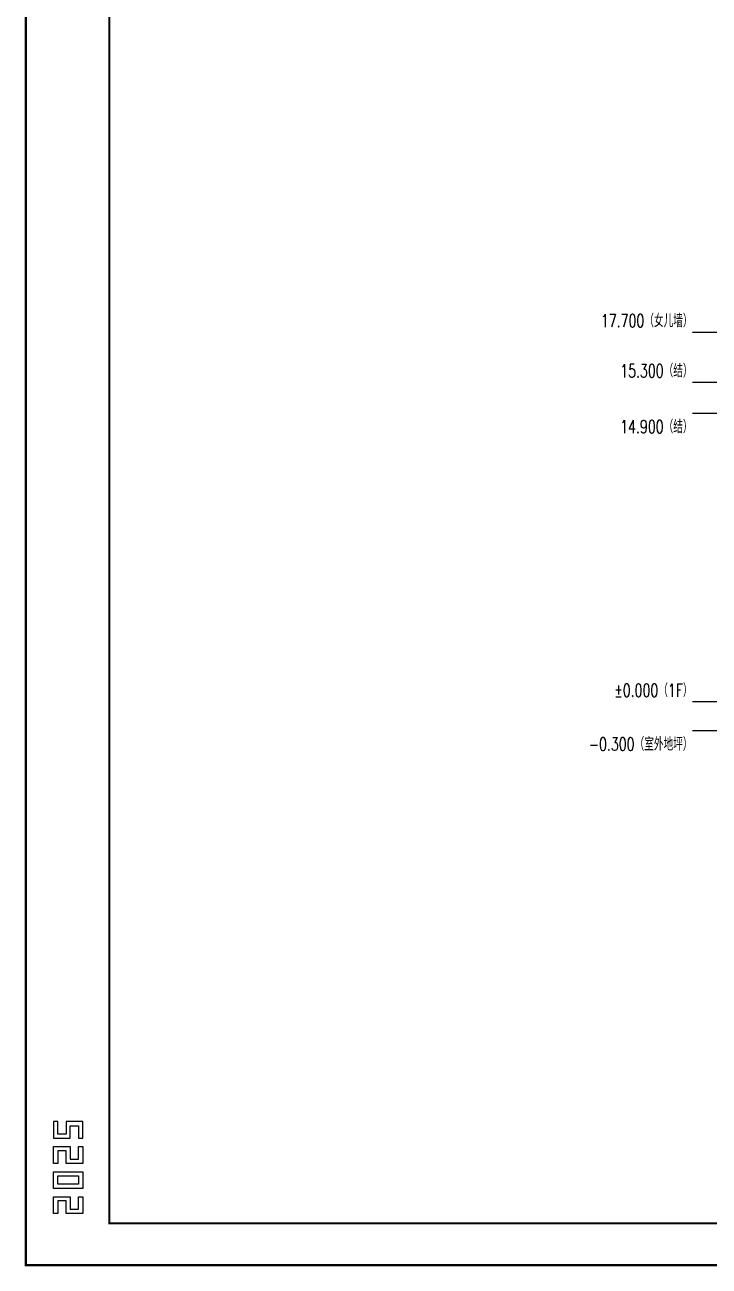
# Model space of a CAD drawing. Extents: x 220580 to 2027826, y -309201 to 71987.
# Drawn here: x 1002571 to 1035358, y -248837 to -189387 of the extents above; entities that cross this region are included whole.
import ezdxf
from ezdxf.enums import TextEntityAlignment as Align

# ---------------------------------------------------------------- set-up
doc = ezdxf.new("R2010")
doc.units = 0
doc.layers.add('0-cxFrame', color=155, linetype='Continuous')
doc.layers.add('3符号', color=173, linetype='Continuous')
doc.layers.add('0-cxText', color=131, linetype='Continuous', lineweight=25)
doc.styles.add('cx_tuming', font='simhei.ttf')
doc.styles.add('cx_tuqian1', font='')
doc.styles.add('卓越符号', font='ROMANS.shx', dxfattribs={"width": 0.7, "bigfont": 'CHINESE.shx'})
doc.styles.add('黑体', font='simhei.ttf', dxfattribs={"height": 12})
doc.styles.get('cx_tuqian1').set_extended_font_data('SimSun')

# ---------------------------------------------------------------- blocks, each defined once
blk = doc.blocks.new('TK22.A1 L(Dragon)')
at = {"layer": '0-cxFrame', "color": 7, "const_width": 0.5}
blk.add_lwpolyline([(0, 0), (-841, 0), (-841, 594), (0, 594)], close=True, dxfattribs=at)
at = {"layer": '0-cxFrame', "const_width": 0.5}
blk.add_lwpolyline([(-80, 10), (-821, 10), (-821, 584), (-80, 584)], close=True, dxfattribs=at)
at = {"layer": 'Defpoints', "color": 2}
for points in [[(-833.37, 34.37), (-834.37, 34.37), (-834.37, 30.37), (-830.37, 30.37), (-830.37, 33.37), (-828.37, 33.37), (-828.37, 30.37), (-827.37, 30.37), (-827.37, 34.37), (-831.37, 34.37), (-831.37, 31.37), (-833.37, 31.37), (-833.37, 34.37)], [(-833.37, 24.37), (-834.37, 24.37), (-834.37, 28.37), (-830.37, 28.37), (-830.37, 25.37), (-828.37, 25.37), (-828.37, 28.37), (-827.37, 28.37), (-827.37, 24.37), (-831.37, 24.37), (-831.37, 27.37), (-833.37, 27.37), (-833.37, 24.37)], [(-833.37, 12.37), (-834.37, 12.37), (-834.37, 16.37), (-830.37, 16.37), (-830.37, 13.37), (-828.37, 13.37), (-828.37, 16.37), (-827.37, 16.37), (-827.37, 12.37), (-831.37, 12.37), (-831.37, 15.37), (-833.37, 15.37), (-833.37, 12.37)]]:
    blk.add_lwpolyline(points, dxfattribs=at)
for points in [[(-834.37, 18.37), (-834.37, 22.37), (-827.37, 22.37), (-827.37, 18.37)], [(-833.37, 19.37), (-833.37, 21.37), (-828.37, 21.37), (-828.37, 19.37)]]:
    blk.add_lwpolyline(points, close=True, dxfattribs=at)
at = {"style": '黑体', "flags": 4}
blk.add_attdef('图幅', text='', height=3.3, dxfattribs=at).set_placement((-40, 3), align=Align.RIGHT)
at = {"layer": '0-cxText', "flags": 4}
for tag, height, style, p in [('建设单位', 3.5, 'cx_tuming', (-45, 240)), ('项目名称', 3.5, 'cx_tuming', (-45, 210)), ('子项名称', 3.5, 'cx_tuming', (-45, 180)), ('工程编号', 3.3, 'cx_tuqian1', (-35, 165)), ('图名1', 3.5, 'cx_tuming', (-45, 87)), ('图名2', 3.5, 'cx_tuming', (-45, 79)), ('图名3', 3.5, 'cx_tuming', (-45, 71)), ('出图日期', 3.3, 'cx_tuqian1', (-39, 60)), ('专业', 3.3, 'cx_tuqian1', (-55, 52)), ('图号', 3.3, 'cx_tuqian1', (-55, 44)), ('版次', 3.3, 'cx_tuqian1', (-20, 44))]:
    blk.add_attdef(tag, text='', height=height, dxfattribs=dict(at, style=style)).set_placement(p, align=Align.MIDDLE)
at = {"layer": 'Defpoints', "color": 6, "flags": 4}
for tag, height, style, p in [('tufu', 3.3, '黑体', (-12, 12)), ('dwfname', 4, 'cx_tuqian1', (-80, 3))]:
    blk.add_attdef(tag, text='', height=height, dxfattribs=dict(at, style=style)).set_placement(p, align=Align.RIGHT)
blk = doc.blocks.new('*U416')
at = {"ltscale": 10}
blk.add_line((3.48, 0), (-6.85, 0), dxfattribs=at)
blk.add_lwpolyline([(3, 3), (0, 0), (-3, 3), (13.45, 3)])
at = {"color": 0, "style": '卓越符号', "width": 0.7, "flags": 8}
blk.add_attdef('±0.000', text='', height=3.5, dxfattribs=at).set_placement((13.45, 4.35), align=Align.RIGHT)
blk = doc.blocks.new('*U417')
at = {"ltscale": 10}
blk.add_line((3.48, 0), (-6.85, 0), dxfattribs=at)
blk.add_lwpolyline([(3, -3), (0, 0), (-3, -3), (13.45, -3)])
at = {"color": 0, "style": '卓越符号', "width": 0.7, "flags": 8}
blk.add_attdef('±0.000', text='', height=3.5, dxfattribs=at).set_placement((13.45, -7.85), align=Align.RIGHT)
blk = doc.blocks.new('20250917080948')
at = {"layer": '3符号', "color": 7}
ref = blk.add_blockref('*U416', (-8063.8, 17700), dxfattribs=dict(at, xscale=-180, yscale=180, zscale=180))
ref.add_attrib('±0.000', '17.700（女儿墙）', dxfattribs={"layer": '0', "color": 0, "height": 630, "style": '卓越符号', "width": 0.7}).set_placement((-10484.8, 18483), align=Align.RIGHT)
ref = blk.add_blockref('*U416', (-8063.8, 15300), dxfattribs=dict(at, xscale=-180, yscale=180, zscale=180))
ref.add_attrib('±0.000', '15.300（结）', dxfattribs={"layer": '0', "color": 0, "height": 630, "style": '卓越符号', "width": 0.7}).set_placement((-10484.8, 16083), align=Align.RIGHT)
ref = blk.add_blockref('*U417', (-8063.8, 14900), dxfattribs=dict(at, xscale=-180, yscale=180, zscale=180))
ref.add_attrib('±0.000', '14.900（结）', dxfattribs={"layer": '0', "color": 0, "height": 630, "style": '卓越符号', "width": 0.7}).set_placement((-10484.8, 13407.4), align=Align.RIGHT)
ref = blk.add_blockref('*U416', (-8063.8, 0), dxfattribs=dict(at, xscale=-180, yscale=180, zscale=180))
ref.add_attrib('±0.000', '±0.000（1F）', dxfattribs={"layer": '0', "color": 0, "height": 630, "style": '卓越符号', "width": 0.7}).set_placement((-10484.8, 783), align=Align.RIGHT)
ref = blk.add_blockref('*U417', (-8067, -300), dxfattribs=dict(at, xscale=-180, yscale=180, zscale=180))
ref.add_attrib('±0.000', '-0.300（室外地坪）', dxfattribs={"layer": '0', "color": 0, "height": 630, "style": '卓越符号', "width": 0.7}).set_placement((-10488, -1792.6), align=Align.RIGHT)

msp = doc.modelspace()

# ---------------------------------------------------------------- block references
at = {"ltscale": 1000}
msp.add_blockref('20250917080948', (1045048.9, -222354.8), dxfattribs=at)
at = {"layer": '0-cxFrame', "xscale": 200, "yscale": 200, "zscale": 200}
msp.add_blockref('TK22.A1 L(Dragon)', (1170821.3, -248786.8), dxfattribs=at)

doc.saveas('drawing.dxf')
